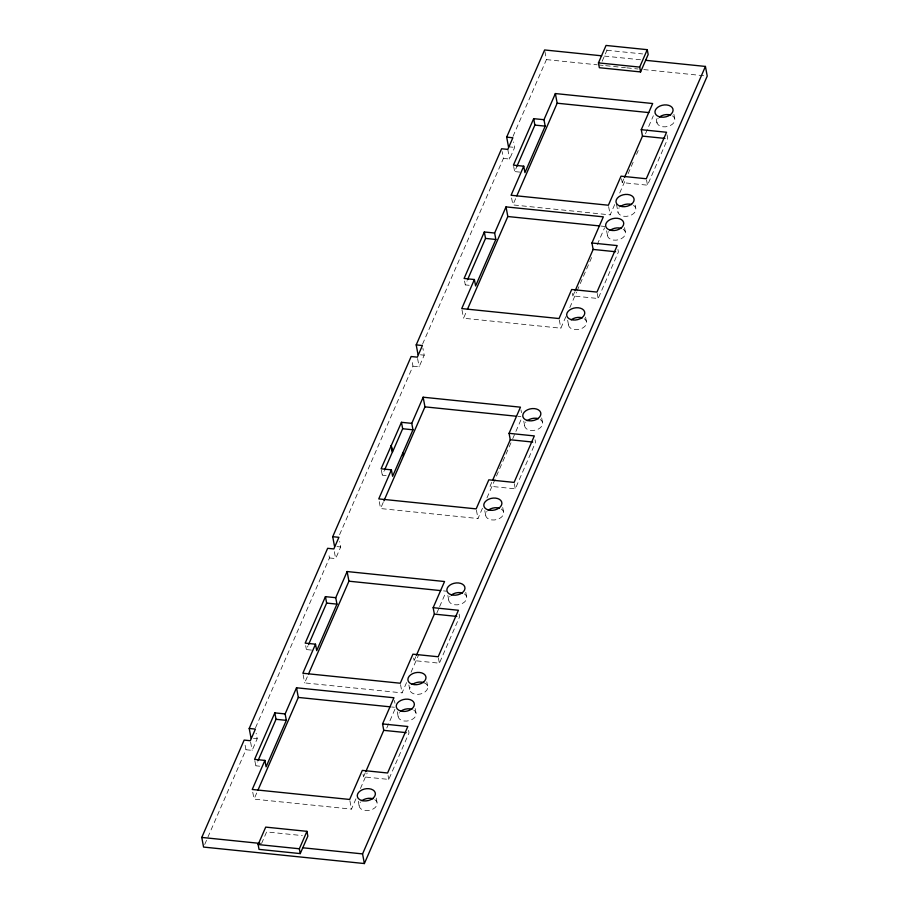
<?xml version="1.0" encoding="UTF-8"?>
<svg xmlns="http://www.w3.org/2000/svg" width="909" height="909" viewBox="0 0 909 909"><rect width="100%" height="100%" fill="white"/><g stroke="black" fill="none" stroke-linecap="round" stroke-linejoin="round"><path stroke-width="0.68" stroke-dasharray="4.54 3.41" d="M204.707 844.484L245.953 749.732L244.93 744.221M255.531 727.745L329.456 557.956L328.422 552.445M339.602 534.662L412.959 366.168L411.925 360.657M422.549 344.159L503.416 158.405L502.132 151.519M513.006 136.373L546.434 59.608L544.889 51.336M245.953 749.732L252.145 750.368L257.202 738.744L256.168 733.233M329.456 557.956L335.648 558.581L340.705 546.968L339.671 541.446M412.959 366.168L419.14 366.804L424.208 355.18L422.912 348.295M503.416 158.405L509.597 159.041L514.664 147.417L513.63 141.906M259.656 766.196L255.793 765.798L257.474 761.924M311.548 650.094L306.39 649.571L308.083 645.697M386.166 475.612L382.303 475.225L383.996 471.351M469.158 285.301L465.294 284.903L466.976 281.029M519.789 172.108L514.63 171.574L516.88 166.415M355.953 798.806L351.465 809.112L254.043 799.125L257.406 791.409M406.562 682.579L402.073 692.874L304.651 682.898L308.015 675.171M482.463 508.233L477.986 518.528L380.564 508.551L383.337 502.177M565.898 316.616L560.853 328.194L463.545 318.23L466.351 311.798M614.677 204.57L610.189 214.876L512.892 204.911L516.255 197.185M261.553 843.552L266.61 831.928L302.345 835.598M602.156 61.255L606.939 50.268L606.269 46.654M408.539 730.359L409.027 732.927L388.779 779.422L363.52 776.831L365.202 772.957M459.147 614.12L459.624 616.7L439.388 663.195L414.129 660.604L415.811 656.73M491.724 482.384L490.031 486.258L515.289 488.837L535.537 442.353L535.06 439.774M617.927 249.452L618.404 252.02L598.167 298.516L572.897 295.925L574.59 292.05M667.024 134.839L667.74 138.691L647.503 185.186L622.245 182.595L623.926 178.721M360.441 788.512L367.156 773.059M386.779 728.007L395.745 707.407L391.518 706.975M411.038 672.274L418.89 654.253M436.82 613.064L439.07 607.905M439.626 606.621L445.228 593.747M486.951 497.927L512.176 440.001M512.733 438.706L522.266 416.822M569.818 307.606L576.545 292.153M577.101 290.869L591.679 257.395M597.281 244.521L604.576 227.784M619.722 192.992L625.881 178.823M628.13 173.676L633.732 160.802M636.539 154.371L638.22 150.508M645.504 133.771L653.355 115.75M606.939 50.268L642.674 53.938M604.405 56.085L641.515 59.88M546.434 59.608L597.213 64.812M598.622 64.959L604.258 65.528M605.678 65.675L625.426 67.698M626.835 67.845L638.118 69.004M643.754 69.573L705.816 75.936M508.483 146.781L514.664 147.417M600.906 226.068L605.133 226.5M420.492 354.805L424.208 355.18M518.028 416.39L520.857 416.686M336.989 546.582L340.705 546.968M443.535 590.884L446.353 591.18M253.497 738.369L257.202 738.744M673.887 114.295L674.66 118.42M656.23 118.852L657.002 122.988M646.538 180.039L647.503 185.186M635.175 205.173L635.698 207.922M621.517 178.743L622.245 182.595M624.54 227.614L625.324 231.75M616.495 204.218L618.04 212.49M608.644 206.604L610.189 214.876M606.633 230.806L607.666 236.317M597.202 293.368L598.167 298.516M585.578 317.116L586.35 321.252M572.42 293.357L572.897 295.925M567.671 320.309L568.704 325.82M559.308 319.934L560.853 328.194M513.665 166.427L514.63 171.574M507.801 149.394L509.597 159.041M511.597 198.014L512.892 204.911M541.673 417.947L542.457 422.083M523.766 421.14L524.8 426.651M520.971 409.936L521.493 412.686M514.335 483.702L515.289 488.837M464.567 281.04L465.294 284.903M502.711 507.449L503.484 511.585M461.999 309.969L463.545 318.23M484.804 510.631L485.826 516.142M476.441 510.256L477.986 518.528M465.772 592.293L466.544 596.429M417.595 358.532L419.14 366.804M447.853 595.486L448.887 600.997M438.422 658.048L439.388 663.195M426.798 681.795L427.571 685.931M381.337 470.078L382.303 475.225M413.64 658.036L414.129 660.604M379.269 501.654L380.564 508.551M415.163 708.531L415.936 712.656M408.891 684.977L409.925 690.499M400.528 684.613L402.073 692.874M397.256 711.713L398.278 717.224M394.461 700.521L394.972 703.271M388.052 775.559L388.779 779.422M334.353 551.695L335.648 558.581M376.201 798.022L376.974 802.158M363.032 774.263L363.52 776.831M358.282 801.215L359.316 806.726M349.92 800.84L351.465 809.112M305.674 645.708L306.39 649.571M303.106 674.626L304.651 682.898M254.827 760.651L255.793 765.798M250.6 742.096L252.145 750.368M252.759 792.239L254.043 799.125M374.769 799.602A9.147 6.033 -10.6 0 1 374.872 807.828A9.147 6.033 -10.6 0 1 362.68 809.874A9.147 6.033 -10.6 0 1 360.464 802.011M501.291 509.017A9.147 6.033 -10.6 0 1 501.382 517.244A9.147 6.033 -10.6 0 1 489.201 519.289A9.147 6.033 -10.6 0 1 486.985 511.426M423.56 682.545A9.147 6.033 -10.6 0 1 426.81 690.147A9.147 6.033 -10.6 0 1 415.345 694.215A9.147 6.033 -10.6 0 1 410.095 687.329M413.743 710.099A9.147 6.033 -10.6 0 1 413.834 718.326A9.147 6.033 -10.6 0 1 401.653 720.371A9.147 6.033 -10.6 0 1 399.437 712.508M464.351 593.872A9.147 6.033 -10.6 0 1 464.442 602.099A9.147 6.033 -10.6 0 1 452.262 604.144A9.147 6.033 -10.6 0 1 450.035 596.281M540.253 419.526A9.147 6.033 -10.6 0 1 540.344 427.741A9.147 6.033 -10.6 0 1 528.163 429.798A9.147 6.033 -10.6 0 1 525.947 421.924M623.12 229.193A9.147 6.033 -10.6 0 1 623.222 237.419A9.147 6.033 -10.6 0 1 611.03 239.465A9.147 6.033 -10.6 0 1 608.814 231.602M584.157 318.695A9.147 6.033 -10.6 0 1 579.556 329.263A9.147 6.033 -10.6 0 1 568.864 322.65M633.493 205.366A9.147 6.033 -10.6 0 1 633.596 213.592A9.147 6.033 -10.6 0 1 621.404 215.638A9.147 6.033 -10.6 0 1 619.188 207.775M672.467 115.863A9.147 6.033 -10.6 0 1 672.558 124.09A9.147 6.033 -10.6 0 1 660.377 126.135A9.147 6.033 -10.6 0 1 658.161 118.272"/><path stroke-width="1.36" d="M645.64 60.312L705.429 66.437L707.225 76.083L364.373 863.55L203.571 847.074L201.775 837.428L244.157 740.085L250.339 740.721L255.395 729.098L249.214 728.461L251.02 738.108M249.214 728.461L327.649 548.309L333.842 548.945L338.898 537.321L332.717 536.685L334.523 546.332M332.717 536.685L411.152 356.521L417.333 357.157L422.401 345.534L416.208 344.897L418.015 354.544M416.208 344.897L501.609 148.758L507.801 149.394L512.858 137.77L506.677 137.134L508.483 146.781M506.677 137.134L544.627 49.961L601.633 55.801M285.131 713.929L274.825 712.872L254.588 759.367L264.894 760.424L266.087 766.855L286.335 720.36L285.131 713.929L296.516 687.783L393.938 697.76L382.553 723.916L383.757 730.347L365.77 771.673M335.739 597.702L325.433 596.645L305.185 643.14L315.503 644.197L316.707 650.628L336.944 604.133L335.739 597.702L347.124 571.545L444.546 581.533L433.161 607.678L434.366 614.109L416.367 655.434M411.766 423.367L401.46 422.31L381.098 468.794L391.404 469.851L392.608 476.282L412.97 429.798L411.766 423.367L423.151 397.21L520.459 407.175L509.074 433.332L510.279 439.763L492.848 479.793M494.632 233.034L484.327 231.977L464.09 278.472L474.396 279.529L475.6 285.96L495.837 239.465L494.632 233.034L506.018 206.888L603.326 216.853L591.941 242.998L593.145 249.43L575.147 290.755M543.98 119.704L533.674 118.659L513.426 165.143L523.732 166.199L524.936 172.63L545.184 126.135L543.98 119.704L555.365 93.559L652.662 103.524L641.277 129.68L642.481 136.111L624.494 177.437M258.042 760.64L276.029 719.303L274.825 712.872M308.64 644.401L326.638 603.076L325.433 596.645M384.552 470.055L392.427 451.978L391.222 445.546L392.427 451.978M392.54 451.989L402.664 428.741L401.46 422.31M467.544 279.733L485.531 238.408L484.327 231.977M516.88 166.415L534.878 125.09L533.674 118.659M264.894 760.424L252.236 789.478L349.658 799.466L362.316 770.4L387.575 772.991L407.823 726.496L382.553 723.916M315.503 644.197L302.845 673.251L400.267 683.227L412.925 654.173L438.183 656.764L458.42 610.269L433.161 607.678M391.404 469.851L378.758 498.905L476.18 508.881L488.826 479.827L514.096 482.406L534.333 435.922L509.074 433.332M474.396 279.529L461.738 308.583L559.046 318.548L571.693 289.494L596.963 292.084L617.2 245.589L591.941 242.998M523.732 166.199L511.085 195.265L608.382 205.229L621.04 176.164L646.299 178.755L666.547 132.26L641.277 129.68M257.974 790.114L298.322 697.43L296.516 687.783M308.571 673.887L348.931 581.192L347.124 571.545M383.893 500.893L424.957 406.857L423.151 397.21M467.476 309.219L507.824 216.524L506.018 206.888M516.812 195.889L557.172 103.206L555.365 93.559M258.122 844.541L265.712 827.11L306.947 831.337L307.844 836.155L300.254 853.596L259.02 849.37L258.122 844.541L299.356 848.767L306.947 831.337M598.452 62.88L606.042 45.45L647.265 49.677L648.174 54.495L640.584 71.936L599.349 67.709L598.452 62.88L639.675 67.107L647.265 49.677M364.373 863.55L362.566 853.903L705.429 66.437M557.172 103.206L648.833 112.591M534.878 125.09L545.184 126.135M642.481 136.111L664.934 138.407M507.824 216.524L599.486 225.921M485.531 238.408L495.837 239.465M593.145 249.43L615.598 251.736M424.957 406.857L516.619 416.254M402.664 428.741L412.97 429.798M510.279 439.763L532.731 442.058M402.732 453.034L403.448 456.261M348.931 581.192L440.706 590.6M326.638 603.076L336.944 604.133M434.366 614.109L456.818 616.416M298.322 697.43L390.097 706.827M276.029 719.303L286.335 720.36M383.757 730.347L406.209 732.643M201.775 837.428L260.167 843.416M302.788 847.779L362.566 853.903M639.675 67.107L640.584 71.936M299.356 848.767L300.254 853.596M361.975 800.624A9.147 6.033 -10.6 0 1 372.951 798.772M488.485 510.04A9.147 6.033 -10.6 0 1 499.461 508.199M412.584 684.386A9.147 6.033 -10.6 0 1 423.56 682.545M400.937 711.122A9.147 6.033 -10.6 0 1 411.913 709.281M451.546 594.895A9.147 6.033 -10.6 0 1 462.522 593.043M527.459 420.549A9.147 6.033 -10.6 0 1 538.435 418.697M610.325 230.216A9.147 6.033 -10.6 0 1 621.301 228.375M571.352 319.718A9.147 6.033 -10.6 0 1 582.328 317.866M620.699 206.388A9.147 6.033 -10.6 0 1 631.675 204.536M659.661 116.886A9.147 6.033 -10.6 0 1 670.637 115.045M361.532 800.465A9.147 6.033 -10.6 0 0 375.383 794.068A9.147 6.033 -10.6 0 0 362.089 789.853A9.147 6.033 -10.6 0 0 361.532 800.465M412.141 684.227A9.147 6.033 -10.6 0 0 425.991 677.841A9.147 6.033 -10.6 0 0 412.697 673.626A9.147 6.033 -10.6 0 0 412.141 684.227M488.042 509.881A9.147 6.033 -10.6 0 0 501.904 503.495A9.147 6.033 -10.6 0 0 488.61 499.268A9.147 6.033 -10.6 0 0 488.042 509.881M400.494 710.963A9.147 6.033 -10.6 0 0 414.356 704.577A9.147 6.033 -10.6 0 0 401.062 700.35A9.147 6.033 -10.6 0 0 400.494 710.963M451.103 594.725A9.147 6.033 -10.6 0 0 464.965 588.339A9.147 6.033 -10.6 0 0 451.671 584.123A9.147 6.033 -10.6 0 0 451.103 594.725M527.015 420.378A9.147 6.033 -10.6 0 0 540.866 413.993A9.147 6.033 -10.6 0 0 527.572 409.777A9.147 6.033 -10.6 0 0 527.015 420.378M570.909 319.548A9.147 6.033 -10.6 0 0 584.771 313.162A9.147 6.033 -10.6 0 0 571.477 308.946A9.147 6.033 -10.6 0 0 570.909 319.548M609.882 230.057A9.147 6.033 -10.6 0 0 623.733 223.659A9.147 6.033 -10.6 0 0 610.439 219.444A9.147 6.033 -10.6 0 0 609.882 230.057M659.218 116.727A9.147 6.033 -10.6 0 0 673.08 110.341A9.147 6.033 -10.6 0 0 659.786 106.114A9.147 6.033 -10.6 0 0 659.218 116.727M620.256 206.229A9.147 6.033 -10.6 0 0 634.107 199.832A9.147 6.033 -10.6 0 0 620.813 195.617A9.147 6.033 -10.6 0 0 620.256 206.229"/></g></svg>
